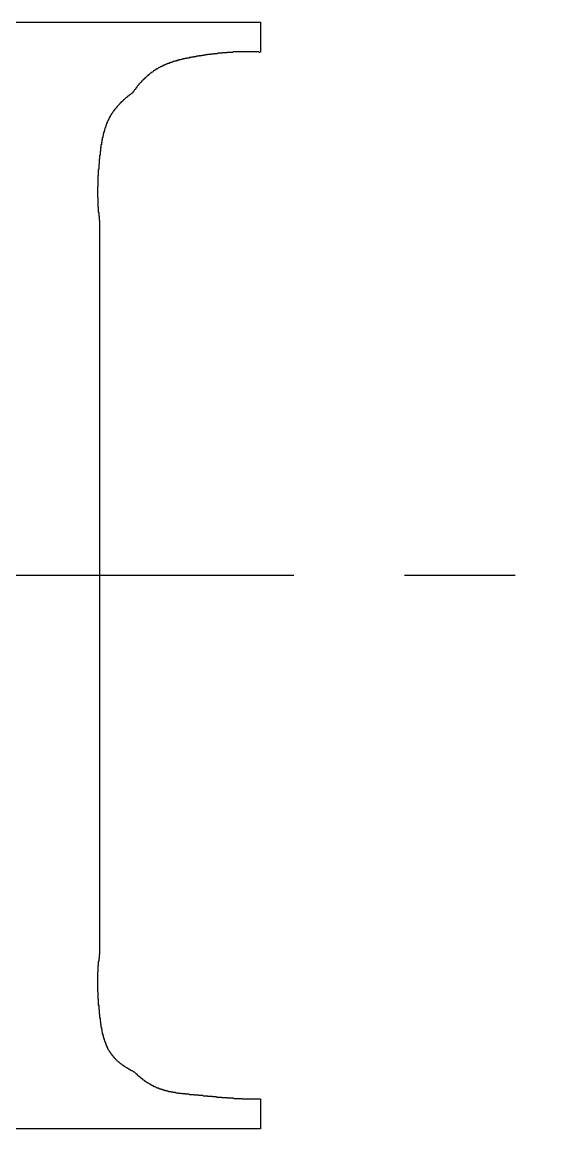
# Model space of a CAD drawing. Extents: x 83 to 239, y 31 to 153.
# Drawn here: x 153.341 to 154.528, y 142.013 to 144.513 of the extents above; entities that cross this region are included whole.
import ezdxf

# ---------------------------------------------------------------- set-up
doc = ezdxf.new("R2010")
doc.units = 0
doc.linetypes.add('CENTER', pattern=[2, 1.25, -0.25, 0.25, -0.25])
doc.layers.get('0').update_dxf_attribs({"linetype": 'CONTINUOUS'})
doc.layers.add('CENTER', color=1, linetype='CENTER')

msp = doc.modelspace()

# ---------------------------------------------------------------- linework, layer by layer
at = {"color": 7, "linetype": 'CONTINUOUS'}
for p, q in [((152.782, 144.5132), (153.8791, 144.5132)), ((153.8791, 144.5132), (153.8791, 144.4453)), ((153.5157, 144.0649), (153.5157, 142.4073)), ((153.8791, 142.0812), (153.8791, 142.0132)), ((153.8791, 142.0132), (152.9654, 142.0132))]:
    msp.add_line(p, q, dxfattribs=at)
at = {"color": 7}
for points in [[(153.879, 144.445, 0), (153.878, 144.445, 0), (153.878, 144.445, 0), (153.877, 144.445, 0), (153.876, 144.446, 0), (153.875, 144.446, 0), (153.875, 144.446, 0), (153.874, 144.446, 0), (153.873, 144.446, 0), (153.872, 144.446, 0), (153.872, 144.446, 0), (153.871, 144.446, 0), (153.87, 144.446, 0), (153.869, 144.446, 0), (153.868, 144.446, 0), (153.868, 144.446, 0), (153.867, 144.446, 0), (153.866, 144.446, 0), (153.865, 144.446, 0), (153.865, 144.446, 0), (153.864, 144.446, 0), (153.863, 144.446, 0), (153.862, 144.446, 0), (153.862, 144.446, 0), (153.861, 144.446, 0), (153.86, 144.446, 0), (153.859, 144.446, 0), (153.859, 144.446, 0), (153.858, 144.446, 0), (153.857, 144.446, 0), (153.856, 144.446, 0), (153.856, 144.446, 0), (153.855, 144.446, 0), (153.854, 144.446, 0), (153.853, 144.446, 0), (153.852, 144.446, 0), (153.852, 144.446, 0), (153.851, 144.446, 0), (153.85, 144.446, 0), (153.849, 144.446, 0), (153.849, 144.446, 0), (153.848, 144.446, 0), (153.847, 144.446, 0), (153.846, 144.446, 0), (153.846, 144.446, 0), (153.845, 144.446, 0), (153.844, 144.446, 0), (153.843, 144.446, 0), (153.843, 144.446, 0), (153.842, 144.446, 0), (153.841, 144.446, 0), (153.84, 144.446, 0), (153.839, 144.446, 0), (153.839, 144.446, 0), (153.838, 144.446, 0), (153.837, 144.446, 0), (153.836, 144.446, 0), (153.836, 144.446, 0), (153.835, 144.446, 0), (153.834, 144.446, 0), (153.833, 144.446, 0), (153.833, 144.446, 0), (153.832, 144.446, 0), (153.831, 144.446, 0), (153.83, 144.446, 0), (153.83, 144.446, 0), (153.829, 144.446, 0), (153.828, 144.446, 0), (153.827, 144.446, 0), (153.827, 144.446, 0), (153.826, 144.446, 0), (153.825, 144.446, 0), (153.824, 144.446, 0), (153.823, 144.446, 0), (153.823, 144.446, 0), (153.822, 144.446, 0), (153.821, 144.446, 0), (153.82, 144.446, 0), (153.82, 144.446, 0), (153.819, 144.446, 0), (153.818, 144.446, 0), (153.817, 144.445, 0), (153.817, 144.445, 0), (153.816, 144.445, 0), (153.815, 144.445, 0), (153.814, 144.445, 0), (153.814, 144.445, 0), (153.813, 144.445, 0), (153.812, 144.445, 0), (153.811, 144.445, 0), (153.811, 144.445, 0), (153.81, 144.445, 0), (153.809, 144.445, 0), (153.808, 144.445, 0), (153.807, 144.445, 0), (153.807, 144.445, 0), (153.806, 144.445, 0), (153.805, 144.445, 0), (153.804, 144.445, 0), (153.804, 144.445, 0), (153.803, 144.444, 0), (153.802, 144.444, 0), (153.801, 144.444, 0), (153.801, 144.444, 0), (153.8, 144.444, 0), (153.799, 144.444, 0), (153.798, 144.444, 0), (153.798, 144.444, 0), (153.797, 144.444, 0), (153.796, 144.444, 0), (153.795, 144.444, 0), (153.795, 144.444, 0), (153.794, 144.444, 0), (153.793, 144.444, 0), (153.792, 144.443, 0), (153.792, 144.443, 0), (153.791, 144.443, 0), (153.79, 144.443, 0), (153.789, 144.443, 0), (153.788, 144.443, 0), (153.788, 144.443, 0), (153.787, 144.443, 0), (153.786, 144.443, 0), (153.785, 144.443, 0), (153.785, 144.443, 0), (153.784, 144.443, 0), (153.783, 144.443, 0), (153.782, 144.442, 0), (153.782, 144.442, 0), (153.781, 144.442, 0), (153.78, 144.442, 0), (153.779, 144.442, 0), (153.779, 144.442, 0), (153.778, 144.442, 0), (153.777, 144.442, 0), (153.776, 144.442, 0), (153.776, 144.442, 0), (153.775, 144.442, 0), (153.774, 144.441, 0), (153.773, 144.441, 0), (153.773, 144.441, 0), (153.772, 144.441, 0), (153.771, 144.441, 0), (153.77, 144.441, 0), (153.77, 144.441, 0), (153.769, 144.441, 0), (153.768, 144.441, 0), (153.767, 144.441, 0), (153.767, 144.44, 0), (153.766, 144.44, 0), (153.765, 144.44, 0), (153.764, 144.44, 0), (153.763, 144.44, 0), (153.763, 144.44, 0), (153.762, 144.44, 0), (153.761, 144.44, 0), (153.76, 144.44, 0), (153.76, 144.439, 0), (153.759, 144.439, 0), (153.758, 144.439, 0), (153.757, 144.439, 0), (153.757, 144.439, 0), (153.756, 144.439, 0), (153.755, 144.439, 0), (153.754, 144.439, 0), (153.754, 144.439, 0), (153.753, 144.438, 0), (153.752, 144.438, 0), (153.751, 144.438, 0), (153.751, 144.438, 0), (153.75, 144.438, 0), (153.749, 144.438, 0), (153.748, 144.438, 0), (153.748, 144.438, 0), (153.747, 144.438, 0), (153.746, 144.437, 0), (153.745, 144.437, 0), (153.745, 144.437, 0), (153.744, 144.437, 0), (153.743, 144.437, 0), (153.742, 144.437, 0), (153.742, 144.437, 0), (153.741, 144.437, 0), (153.74, 144.436, 0), (153.739, 144.436, 0), (153.739, 144.436, 0), (153.738, 144.436, 0), (153.737, 144.436, 0), (153.736, 144.436, 0), (153.736, 144.436, 0), (153.735, 144.436, 0), (153.734, 144.435, 0), (153.733, 144.435, 0), (153.733, 144.435, 0), (153.732, 144.435, 0), (153.731, 144.435, 0), (153.73, 144.435, 0), (153.73, 144.435, 0), (153.729, 144.435, 0), (153.728, 144.434, 0), (153.727, 144.434, 0), (153.727, 144.434, 0), (153.726, 144.434, 0), (153.725, 144.434, 0), (153.724, 144.434, 0), (153.724, 144.434, 0), (153.723, 144.433, 0), (153.722, 144.433, 0), (153.721, 144.433, 0), (153.721, 144.433, 0), (153.72, 144.433, 0), (153.719, 144.433, 0), (153.718, 144.433, 0), (153.718, 144.432, 0), (153.717, 144.432, 0), (153.716, 144.432, 0), (153.715, 144.432, 0), (153.715, 144.432, 0), (153.714, 144.432, 0), (153.713, 144.432, 0), (153.712, 144.431, 0), (153.712, 144.431, 0), (153.711, 144.431, 0), (153.71, 144.431, 0), (153.709, 144.431, 0), (153.709, 144.431, 0), (153.708, 144.43, 0), (153.707, 144.43, 0), (153.706, 144.43, 0), (153.706, 144.43, 0), (153.705, 144.43, 0), (153.704, 144.43, 0), (153.703, 144.429, 0), (153.703, 144.429, 0), (153.702, 144.429, 0), (153.701, 144.429, 0), (153.7, 144.429, 0), (153.7, 144.429, 0), (153.699, 144.428, 0), (153.698, 144.428, 0), (153.697, 144.428, 0), (153.697, 144.428, 0), (153.696, 144.428, 0), (153.695, 144.427, 0), (153.694, 144.427, 0), (153.694, 144.427, 0), (153.693, 144.427, 0), (153.692, 144.427, 0), (153.692, 144.426, 0), (153.691, 144.426, 0), (153.69, 144.426, 0), (153.689, 144.426, 0), (153.689, 144.426, 0), (153.688, 144.425, 0), (153.687, 144.425, 0), (153.686, 144.425, 0), (153.686, 144.425, 0), (153.685, 144.425, 0), (153.684, 144.424, 0), (153.683, 144.424, 0), (153.683, 144.424, 0), (153.682, 144.424, 0), (153.681, 144.423, 0), (153.681, 144.423, 0), (153.68, 144.423, 0), (153.679, 144.423, 0), (153.678, 144.422, 0), (153.678, 144.422, 0), (153.677, 144.422, 0), (153.676, 144.422, 0), (153.676, 144.421, 0), (153.675, 144.421, 0), (153.674, 144.421, 0), (153.673, 144.421, 0), (153.673, 144.42, 0), (153.672, 144.42, 0), (153.671, 144.42, 0), (153.67, 144.42, 0), (153.67, 144.419, 0), (153.669, 144.419, 0), (153.668, 144.419, 0), (153.668, 144.418, 0), (153.667, 144.418, 0), (153.666, 144.418, 0), (153.666, 144.418, 0), (153.665, 144.417, 0), (153.664, 144.417, 0), (153.663, 144.417, 0), (153.663, 144.416, 0), (153.662, 144.416, 0), (153.661, 144.416, 0), (153.661, 144.415, 0), (153.66, 144.415, 0), (153.659, 144.415, 0), (153.659, 144.414, 0), (153.658, 144.414, 0), (153.657, 144.414, 0), (153.656, 144.413, 0), (153.656, 144.413, 0), (153.655, 144.413, 0), (153.654, 144.412, 0), (153.654, 144.412, 0), (153.653, 144.412, 0), (153.652, 144.411, 0), (153.652, 144.411, 0), (153.651, 144.411, 0), (153.65, 144.41, 0), (153.65, 144.41, 0), (153.649, 144.41, 0), (153.648, 144.409, 0), (153.648, 144.409, 0), (153.647, 144.408, 0), (153.646, 144.408, 0), (153.646, 144.408, 0), (153.645, 144.407, 0), (153.644, 144.407, 0), (153.644, 144.406, 0), (153.643, 144.406, 0), (153.642, 144.406, 0), (153.642, 144.405, 0), (153.641, 144.405, 0), (153.641, 144.404, 0), (153.64, 144.404, 0), (153.639, 144.404, 0), (153.639, 144.403, 0), (153.638, 144.403, 0), (153.637, 144.402, 0), (153.637, 144.402, 0), (153.636, 144.401, 0), (153.636, 144.401, 0), (153.635, 144.4, 0), (153.634, 144.4, 0), (153.634, 144.4, 0), (153.633, 144.399, 0), (153.632, 144.399, 0), (153.632, 144.398, 0), (153.631, 144.398, 0), (153.631, 144.397, 0), (153.63, 144.397, 0), (153.629, 144.396, 0), (153.629, 144.396, 0), (153.628, 144.395, 0), (153.628, 144.395, 0), (153.627, 144.394, 0), (153.626, 144.394, 0), (153.626, 144.393, 0), (153.625, 144.393, 0), (153.625, 144.392, 0), (153.624, 144.392, 0), (153.624, 144.391, 0), (153.623, 144.391, 0), (153.622, 144.39, 0), (153.622, 144.39, 0), (153.621, 144.389, 0), (153.621, 144.389, 0), (153.62, 144.388, 0), (153.62, 144.388, 0), (153.619, 144.387, 0), (153.618, 144.387, 0), (153.618, 144.386, 0), (153.617, 144.386, 0), (153.617, 144.385, 0), (153.616, 144.385, 0), (153.616, 144.384, 0), (153.615, 144.384, 0), (153.615, 144.383, 0), (153.614, 144.383, 0), (153.614, 144.382, 0), (153.613, 144.381, 0), (153.613, 144.381, 0), (153.612, 144.38, 0), (153.611, 144.38, 0), (153.611, 144.379, 0), (153.61, 144.379, 0), (153.61, 144.378, 0), (153.609, 144.378, 0), (153.609, 144.377, 0), (153.608, 144.376, 0), (153.608, 144.376, 0), (153.607, 144.375, 0), (153.607, 144.375, 0), (153.606, 144.374, 0), (153.606, 144.374, 0), (153.605, 144.373, 0), (153.605, 144.372, 0), (153.604, 144.372, 0), (153.604, 144.371, 0), (153.603, 144.371, 0), (153.603, 144.37, 0), (153.602, 144.369, 0), (153.602, 144.369, 0), (153.601, 144.368, 0), (153.601, 144.368, 0), (153.6, 144.367, 0), (153.6, 144.366, 0), (153.599, 144.366, 0), (153.599, 144.365, 0), (153.599, 144.365, 0), (153.598, 144.364, 0), (153.598, 144.363, 0), (153.597, 144.363, 0), (153.597, 144.362, 0), (153.596, 144.362, 0), (153.596, 144.361, 0), (153.595, 144.36, 0), (153.595, 144.36, 0), (153.594, 144.359, 0), (153.594, 144.359, 0), (153.593, 144.358, 0), (153.593, 144.357, 0), (153.593, 144.357, 0), (153.592, 144.356, 0), (153.592, 144.355, 0), (153.591, 144.355, 0), (153.591, 144.354, 0), (153.59, 144.354, 0)], [(153.59, 144.354, 0), (153.59, 144.353, 0), (153.589, 144.353, 0), (153.589, 144.352, 0), (153.588, 144.352, 0), (153.587, 144.351, 0), (153.587, 144.351, 0), (153.586, 144.35, 0), (153.586, 144.35, 0), (153.585, 144.35, 0), (153.584, 144.349, 0), (153.584, 144.349, 0), (153.583, 144.348, 0), (153.583, 144.348, 0), (153.582, 144.347, 0), (153.581, 144.347, 0), (153.581, 144.346, 0), (153.58, 144.346, 0), (153.58, 144.345, 0), (153.579, 144.345, 0), (153.578, 144.344, 0), (153.578, 144.344, 0), (153.577, 144.343, 0), (153.577, 144.343, 0), (153.576, 144.343, 0), (153.575, 144.342, 0), (153.575, 144.342, 0), (153.574, 144.341, 0), (153.574, 144.341, 0), (153.573, 144.34, 0), (153.573, 144.34, 0), (153.572, 144.339, 0), (153.572, 144.339, 0), (153.571, 144.338, 0), (153.57, 144.338, 0), (153.57, 144.337, 0), (153.569, 144.337, 0), (153.569, 144.336, 0), (153.568, 144.335, 0), (153.568, 144.335, 0), (153.567, 144.334, 0), (153.567, 144.334, 0), (153.566, 144.333, 0), (153.565, 144.333, 0), (153.565, 144.332, 0), (153.564, 144.332, 0), (153.564, 144.331, 0), (153.563, 144.331, 0), (153.563, 144.33, 0), (153.562, 144.33, 0), (153.562, 144.329, 0), (153.561, 144.329, 0), (153.561, 144.328, 0), (153.56, 144.327, 0), (153.56, 144.327, 0), (153.559, 144.326, 0), (153.559, 144.326, 0), (153.558, 144.325, 0), (153.558, 144.325, 0), (153.557, 144.324, 0), (153.557, 144.324, 0), (153.556, 144.323, 0), (153.556, 144.322, 0), (153.555, 144.322, 0), (153.555, 144.321, 0), (153.554, 144.321, 0), (153.554, 144.32, 0), (153.553, 144.319, 0), (153.553, 144.319, 0), (153.552, 144.318, 0), (153.552, 144.318, 0), (153.551, 144.317, 0), (153.551, 144.317, 0), (153.55, 144.316, 0), (153.55, 144.315, 0), (153.549, 144.315, 0), (153.549, 144.314, 0), (153.549, 144.314, 0), (153.548, 144.313, 0), (153.548, 144.312, 0), (153.547, 144.312, 0), (153.547, 144.311, 0), (153.546, 144.31, 0), (153.546, 144.31, 0), (153.545, 144.309, 0), (153.545, 144.309, 0), (153.545, 144.308, 0), (153.544, 144.307, 0), (153.544, 144.307, 0), (153.543, 144.306, 0), (153.543, 144.305, 0), (153.543, 144.305, 0), (153.542, 144.304, 0), (153.542, 144.303, 0), (153.541, 144.303, 0), (153.541, 144.302, 0), (153.541, 144.302, 0), (153.54, 144.301, 0), (153.54, 144.3, 0), (153.54, 144.3, 0), (153.539, 144.299, 0), (153.539, 144.298, 0), (153.538, 144.298, 0), (153.538, 144.297, 0), (153.538, 144.296, 0), (153.537, 144.296, 0), (153.537, 144.295, 0), (153.537, 144.294, 0), (153.536, 144.294, 0), (153.536, 144.293, 0), (153.536, 144.292, 0), (153.535, 144.291, 0), (153.535, 144.291, 0), (153.535, 144.29, 0), (153.534, 144.289, 0), (153.534, 144.289, 0), (153.534, 144.288, 0), (153.533, 144.287, 0), (153.533, 144.287, 0), (153.533, 144.286, 0), (153.533, 144.285, 0), (153.532, 144.285, 0), (153.532, 144.284, 0), (153.532, 144.283, 0), (153.531, 144.282, 0), (153.531, 144.282, 0), (153.531, 144.281, 0), (153.531, 144.28, 0), (153.53, 144.28, 0), (153.53, 144.279, 0), (153.53, 144.278, 0), (153.53, 144.278, 0), (153.529, 144.277, 0), (153.529, 144.276, 0), (153.529, 144.275, 0), (153.529, 144.275, 0), (153.528, 144.274, 0), (153.528, 144.273, 0), (153.528, 144.272, 0), (153.528, 144.272, 0), (153.527, 144.271, 0), (153.527, 144.27, 0), (153.527, 144.27, 0), (153.527, 144.269, 0), (153.527, 144.268, 0), (153.526, 144.267, 0), (153.526, 144.267, 0), (153.526, 144.266, 0), (153.526, 144.265, 0), (153.525, 144.265, 0), (153.525, 144.264, 0), (153.525, 144.263, 0), (153.525, 144.262, 0), (153.525, 144.262, 0), (153.525, 144.261, 0), (153.524, 144.26, 0), (153.524, 144.259, 0), (153.524, 144.259, 0), (153.524, 144.258, 0), (153.524, 144.257, 0), (153.523, 144.256, 0), (153.523, 144.256, 0), (153.523, 144.255, 0), (153.523, 144.254, 0), (153.523, 144.254, 0), (153.523, 144.253, 0), (153.522, 144.252, 0), (153.522, 144.251, 0), (153.522, 144.251, 0), (153.522, 144.25, 0), (153.522, 144.249, 0), (153.522, 144.248, 0), (153.522, 144.248, 0), (153.521, 144.247, 0), (153.521, 144.246, 0), (153.521, 144.245, 0), (153.521, 144.245, 0), (153.521, 144.244, 0), (153.521, 144.243, 0), (153.521, 144.242, 0), (153.52, 144.242, 0), (153.52, 144.241, 0), (153.52, 144.24, 0), (153.52, 144.239, 0), (153.52, 144.239, 0), (153.52, 144.238, 0), (153.52, 144.237, 0), (153.52, 144.236, 0), (153.519, 144.236, 0), (153.519, 144.235, 0), (153.519, 144.234, 0), (153.519, 144.233, 0), (153.519, 144.233, 0), (153.519, 144.232, 0), (153.519, 144.231, 0), (153.519, 144.23, 0), (153.519, 144.23, 0), (153.518, 144.229, 0), (153.518, 144.228, 0), (153.518, 144.227, 0), (153.518, 144.227, 0), (153.518, 144.226, 0), (153.518, 144.225, 0), (153.518, 144.224, 0), (153.518, 144.224, 0), (153.518, 144.223, 0), (153.518, 144.222, 0), (153.517, 144.221, 0), (153.517, 144.221, 0), (153.517, 144.22, 0), (153.517, 144.219, 0), (153.517, 144.218, 0), (153.517, 144.218, 0), (153.517, 144.217, 0), (153.517, 144.216, 0), (153.517, 144.215, 0), (153.517, 144.215, 0), (153.517, 144.214, 0), (153.517, 144.213, 0), (153.516, 144.212, 0), (153.516, 144.212, 0), (153.516, 144.211, 0), (153.516, 144.21, 0), (153.516, 144.209, 0), (153.516, 144.209, 0), (153.516, 144.208, 0), (153.516, 144.207, 0), (153.516, 144.206, 0), (153.516, 144.206, 0), (153.516, 144.205, 0), (153.516, 144.204, 0), (153.515, 144.203, 0), (153.515, 144.203, 0), (153.515, 144.202, 0), (153.515, 144.201, 0), (153.515, 144.2, 0), (153.515, 144.2, 0), (153.515, 144.199, 0), (153.515, 144.198, 0), (153.515, 144.197, 0), (153.515, 144.197, 0), (153.515, 144.196, 0), (153.515, 144.195, 0), (153.515, 144.194, 0), (153.515, 144.194, 0), (153.515, 144.193, 0), (153.514, 144.192, 0), (153.514, 144.191, 0), (153.514, 144.191, 0), (153.514, 144.19, 0), (153.514, 144.189, 0), (153.514, 144.188, 0), (153.514, 144.188, 0), (153.514, 144.187, 0), (153.514, 144.186, 0), (153.514, 144.185, 0), (153.514, 144.185, 0), (153.514, 144.184, 0), (153.514, 144.183, 0), (153.514, 144.182, 0), (153.514, 144.182, 0), (153.514, 144.181, 0), (153.513, 144.18, 0), (153.513, 144.179, 0), (153.513, 144.179, 0), (153.513, 144.178, 0), (153.513, 144.177, 0), (153.513, 144.176, 0), (153.513, 144.176, 0), (153.513, 144.175, 0), (153.513, 144.174, 0), (153.513, 144.173, 0), (153.513, 144.173, 0), (153.513, 144.172, 0), (153.513, 144.171, 0), (153.513, 144.17, 0), (153.513, 144.17, 0), (153.513, 144.169, 0), (153.513, 144.168, 0), (153.513, 144.167, 0), (153.513, 144.167, 0), (153.512, 144.166, 0), (153.512, 144.165, 0), (153.512, 144.164, 0), (153.512, 144.164, 0), (153.512, 144.163, 0), (153.512, 144.162, 0), (153.512, 144.161, 0), (153.512, 144.161, 0), (153.512, 144.16, 0), (153.512, 144.159, 0), (153.512, 144.158, 0), (153.512, 144.158, 0), (153.512, 144.157, 0), (153.512, 144.156, 0), (153.512, 144.155, 0), (153.512, 144.155, 0), (153.512, 144.154, 0), (153.512, 144.153, 0), (153.512, 144.152, 0), (153.512, 144.152, 0), (153.512, 144.151, 0), (153.512, 144.15, 0), (153.512, 144.149, 0), (153.512, 144.148, 0), (153.512, 144.148, 0), (153.512, 144.147, 0), (153.512, 144.146, 0), (153.512, 144.145, 0), (153.512, 144.145, 0), (153.512, 144.144, 0), (153.512, 144.143, 0), (153.512, 144.142, 0), (153.511, 144.142, 0), (153.511, 144.141, 0), (153.511, 144.14, 0), (153.511, 144.139, 0), (153.511, 144.139, 0), (153.511, 144.138, 0), (153.511, 144.137, 0), (153.511, 144.136, 0), (153.511, 144.136, 0), (153.511, 144.135, 0), (153.511, 144.134, 0), (153.511, 144.133, 0), (153.511, 144.133, 0), (153.511, 144.132, 0), (153.511, 144.131, 0), (153.511, 144.13, 0), (153.511, 144.13, 0), (153.511, 144.129, 0), (153.511, 144.128, 0), (153.511, 144.127, 0), (153.511, 144.127, 0), (153.511, 144.126, 0), (153.511, 144.125, 0), (153.511, 144.124, 0), (153.511, 144.124, 0), (153.511, 144.123, 0), (153.511, 144.122, 0), (153.511, 144.121, 0), (153.511, 144.121, 0), (153.511, 144.12, 0), (153.511, 144.119, 0), (153.511, 144.118, 0), (153.511, 144.118, 0), (153.512, 144.117, 0), (153.512, 144.116, 0), (153.512, 144.115, 0), (153.512, 144.115, 0), (153.512, 144.114, 0), (153.512, 144.113, 0), (153.512, 144.112, 0), (153.512, 144.111, 0), (153.512, 144.111, 0), (153.512, 144.11, 0), (153.512, 144.109, 0), (153.512, 144.108, 0), (153.512, 144.108, 0), (153.512, 144.107, 0), (153.512, 144.106, 0), (153.512, 144.105, 0), (153.512, 144.105, 0), (153.512, 144.104, 0), (153.512, 144.103, 0), (153.512, 144.102, 0), (153.512, 144.102, 0), (153.512, 144.101, 0), (153.512, 144.1, 0), (153.512, 144.099, 0), (153.512, 144.099, 0), (153.512, 144.098, 0), (153.512, 144.097, 0), (153.512, 144.096, 0), (153.512, 144.096, 0), (153.513, 144.095, 0), (153.513, 144.094, 0), (153.513, 144.093, 0), (153.513, 144.093, 0), (153.513, 144.092, 0), (153.513, 144.091, 0), (153.513, 144.09, 0), (153.513, 144.09, 0), (153.513, 144.089, 0), (153.513, 144.088, 0), (153.513, 144.087, 0), (153.513, 144.087, 0), (153.513, 144.086, 0), (153.513, 144.085, 0), (153.513, 144.084, 0), (153.513, 144.084, 0), (153.514, 144.083, 0), (153.514, 144.082, 0), (153.514, 144.081, 0), (153.514, 144.081, 0), (153.514, 144.08, 0), (153.514, 144.079, 0), (153.514, 144.078, 0), (153.514, 144.078, 0), (153.514, 144.077, 0), (153.514, 144.076, 0), (153.514, 144.075, 0), (153.514, 144.075, 0), (153.515, 144.074, 0), (153.515, 144.073, 0), (153.515, 144.072, 0), (153.515, 144.072, 0), (153.515, 144.071, 0), (153.515, 144.07, 0), (153.515, 144.069, 0), (153.515, 144.069, 0), (153.515, 144.068, 0), (153.515, 144.067, 0), (153.515, 144.066, 0), (153.516, 144.066, 0), (153.516, 144.065, 0)], [(153.516, 142.407, 0), (153.516, 142.407, 0), (153.515, 142.406, 0), (153.515, 142.405, 0), (153.515, 142.404, 0), (153.515, 142.404, 0), (153.515, 142.403, 0), (153.515, 142.402, 0), (153.515, 142.402, 0), (153.515, 142.401, 0), (153.515, 142.4, 0), (153.515, 142.399, 0), (153.514, 142.399, 0), (153.514, 142.398, 0), (153.514, 142.397, 0), (153.514, 142.397, 0), (153.514, 142.396, 0), (153.514, 142.395, 0), (153.514, 142.395, 0), (153.514, 142.394, 0), (153.514, 142.393, 0), (153.514, 142.392, 0), (153.514, 142.392, 0), (153.513, 142.391, 0), (153.513, 142.39, 0), (153.513, 142.39, 0), (153.513, 142.389, 0), (153.513, 142.388, 0), (153.513, 142.387, 0), (153.513, 142.387, 0), (153.513, 142.386, 0), (153.513, 142.385, 0), (153.513, 142.385, 0), (153.513, 142.384, 0), (153.513, 142.383, 0), (153.513, 142.382, 0), (153.512, 142.382, 0), (153.512, 142.381, 0), (153.512, 142.38, 0), (153.512, 142.38, 0), (153.512, 142.379, 0), (153.512, 142.378, 0), (153.512, 142.378, 0), (153.512, 142.377, 0), (153.512, 142.376, 0), (153.512, 142.375, 0), (153.512, 142.375, 0), (153.512, 142.374, 0), (153.512, 142.373, 0), (153.512, 142.373, 0), (153.512, 142.372, 0), (153.512, 142.371, 0), (153.512, 142.37, 0), (153.512, 142.37, 0), (153.512, 142.369, 0), (153.512, 142.368, 0), (153.512, 142.368, 0), (153.511, 142.367, 0), (153.511, 142.366, 0), (153.511, 142.365, 0), (153.511, 142.365, 0), (153.511, 142.364, 0), (153.511, 142.363, 0), (153.511, 142.363, 0), (153.511, 142.362, 0), (153.511, 142.361, 0), (153.511, 142.36, 0), (153.511, 142.36, 0), (153.511, 142.359, 0), (153.511, 142.358, 0), (153.511, 142.358, 0), (153.511, 142.357, 0), (153.511, 142.356, 0), (153.511, 142.355, 0), (153.511, 142.355, 0), (153.511, 142.354, 0), (153.511, 142.353, 0), (153.511, 142.353, 0), (153.511, 142.352, 0), (153.511, 142.351, 0), (153.511, 142.35, 0), (153.511, 142.35, 0), (153.511, 142.349, 0), (153.511, 142.348, 0), (153.511, 142.348, 0), (153.511, 142.347, 0), (153.511, 142.346, 0), (153.511, 142.345, 0), (153.511, 142.345, 0), (153.511, 142.344, 0), (153.511, 142.343, 0), (153.511, 142.343, 0), (153.511, 142.342, 0), (153.511, 142.341, 0), (153.511, 142.34, 0), (153.511, 142.34, 0), (153.511, 142.339, 0), (153.511, 142.338, 0), (153.511, 142.338, 0), (153.511, 142.337, 0), (153.511, 142.336, 0), (153.511, 142.335, 0), (153.511, 142.335, 0), (153.511, 142.334, 0), (153.511, 142.333, 0), (153.511, 142.333, 0), (153.511, 142.332, 0), (153.511, 142.331, 0), (153.511, 142.33, 0), (153.511, 142.33, 0), (153.511, 142.329, 0), (153.511, 142.328, 0), (153.511, 142.328, 0), (153.511, 142.327, 0), (153.511, 142.326, 0), (153.511, 142.325, 0), (153.511, 142.325, 0), (153.511, 142.324, 0), (153.511, 142.323, 0), (153.512, 142.323, 0), (153.512, 142.322, 0), (153.512, 142.321, 0), (153.512, 142.32, 0), (153.512, 142.32, 0), (153.512, 142.319, 0), (153.512, 142.318, 0), (153.512, 142.318, 0), (153.512, 142.317, 0), (153.512, 142.316, 0), (153.512, 142.316, 0), (153.512, 142.315, 0), (153.512, 142.314, 0), (153.512, 142.313, 0), (153.512, 142.313, 0), (153.512, 142.312, 0), (153.512, 142.311, 0), (153.512, 142.311, 0), (153.512, 142.31, 0), (153.512, 142.309, 0), (153.512, 142.308, 0), (153.512, 142.308, 0), (153.512, 142.307, 0), (153.512, 142.306, 0), (153.513, 142.306, 0), (153.513, 142.305, 0), (153.513, 142.304, 0), (153.513, 142.303, 0), (153.513, 142.303, 0), (153.513, 142.302, 0), (153.513, 142.301, 0), (153.513, 142.301, 0), (153.513, 142.3, 0), (153.513, 142.299, 0), (153.513, 142.298, 0), (153.513, 142.298, 0), (153.513, 142.297, 0), (153.513, 142.296, 0), (153.513, 142.296, 0), (153.513, 142.295, 0), (153.513, 142.294, 0), (153.513, 142.293, 0), (153.514, 142.293, 0), (153.514, 142.292, 0), (153.514, 142.291, 0), (153.514, 142.291, 0), (153.514, 142.29, 0), (153.514, 142.289, 0), (153.514, 142.288, 0), (153.514, 142.288, 0), (153.514, 142.287, 0), (153.514, 142.286, 0), (153.514, 142.286, 0), (153.514, 142.285, 0), (153.514, 142.284, 0), (153.514, 142.284, 0), (153.514, 142.283, 0), (153.515, 142.282, 0), (153.515, 142.281, 0), (153.515, 142.281, 0), (153.515, 142.28, 0), (153.515, 142.279, 0), (153.515, 142.279, 0), (153.515, 142.278, 0), (153.515, 142.277, 0), (153.515, 142.276, 0), (153.515, 142.276, 0), (153.515, 142.275, 0), (153.515, 142.274, 0), (153.515, 142.274, 0), (153.516, 142.273, 0), (153.516, 142.272, 0), (153.516, 142.271, 0), (153.516, 142.271, 0), (153.516, 142.27, 0), (153.516, 142.269, 0), (153.516, 142.269, 0), (153.516, 142.268, 0), (153.516, 142.267, 0), (153.516, 142.266, 0), (153.516, 142.266, 0), (153.516, 142.265, 0), (153.516, 142.264, 0), (153.517, 142.264, 0), (153.517, 142.263, 0), (153.517, 142.262, 0), (153.517, 142.262, 0), (153.517, 142.261, 0), (153.517, 142.26, 0), (153.517, 142.259, 0), (153.517, 142.259, 0), (153.517, 142.258, 0), (153.517, 142.257, 0), (153.517, 142.257, 0), (153.518, 142.256, 0), (153.518, 142.255, 0), (153.518, 142.254, 0), (153.518, 142.254, 0), (153.518, 142.253, 0), (153.518, 142.252, 0), (153.518, 142.252, 0), (153.518, 142.251, 0), (153.518, 142.25, 0), (153.518, 142.25, 0), (153.519, 142.249, 0), (153.519, 142.248, 0), (153.519, 142.247, 0), (153.519, 142.247, 0), (153.519, 142.246, 0), (153.519, 142.245, 0), (153.519, 142.245, 0), (153.519, 142.244, 0), (153.519, 142.243, 0), (153.52, 142.242, 0), (153.52, 142.242, 0), (153.52, 142.241, 0), (153.52, 142.24, 0), (153.52, 142.24, 0), (153.52, 142.239, 0), (153.52, 142.238, 0), (153.521, 142.238, 0), (153.521, 142.237, 0), (153.521, 142.236, 0), (153.521, 142.235, 0), (153.521, 142.235, 0), (153.521, 142.234, 0), (153.521, 142.233, 0), (153.521, 142.233, 0), (153.522, 142.232, 0), (153.522, 142.231, 0), (153.522, 142.231, 0), (153.522, 142.23, 0), (153.522, 142.229, 0), (153.522, 142.228, 0), (153.523, 142.228, 0), (153.523, 142.227, 0), (153.523, 142.226, 0), (153.523, 142.226, 0), (153.523, 142.225, 0), (153.523, 142.224, 0), (153.524, 142.224, 0), (153.524, 142.223, 0), (153.524, 142.222, 0), (153.524, 142.222, 0), (153.524, 142.221, 0), (153.525, 142.22, 0), (153.525, 142.22, 0), (153.525, 142.219, 0), (153.525, 142.218, 0), (153.525, 142.217, 0), (153.526, 142.217, 0), (153.526, 142.216, 0), (153.526, 142.215, 0), (153.526, 142.215, 0), (153.526, 142.214, 0), (153.527, 142.213, 0), (153.527, 142.213, 0), (153.527, 142.212, 0), (153.527, 142.211, 0), (153.528, 142.211, 0), (153.528, 142.21, 0), (153.528, 142.209, 0), (153.528, 142.209, 0), (153.529, 142.208, 0), (153.529, 142.207, 0), (153.529, 142.207, 0), (153.529, 142.206, 0), (153.53, 142.205, 0), (153.53, 142.205, 0), (153.53, 142.204, 0), (153.53, 142.203, 0), (153.531, 142.203, 0), (153.531, 142.202, 0), (153.531, 142.201, 0), (153.532, 142.201, 0), (153.532, 142.2, 0), (153.532, 142.199, 0), (153.533, 142.199, 0), (153.533, 142.198, 0), (153.533, 142.198, 0), (153.533, 142.197, 0), (153.534, 142.196, 0), (153.534, 142.196, 0), (153.534, 142.195, 0), (153.535, 142.194, 0), (153.535, 142.194, 0), (153.535, 142.193, 0), (153.536, 142.192, 0), (153.536, 142.192, 0), (153.537, 142.191, 0), (153.537, 142.191, 0), (153.537, 142.19, 0), (153.538, 142.189, 0), (153.538, 142.189, 0), (153.538, 142.188, 0), (153.539, 142.188, 0), (153.539, 142.187, 0), (153.54, 142.186, 0), (153.54, 142.186, 0), (153.54, 142.185, 0), (153.541, 142.185, 0), (153.541, 142.184, 0), (153.542, 142.183, 0), (153.542, 142.183, 0), (153.542, 142.182, 0), (153.543, 142.182, 0), (153.543, 142.181, 0), (153.544, 142.181, 0), (153.544, 142.18, 0), (153.545, 142.179, 0), (153.545, 142.179, 0), (153.545, 142.178, 0), (153.546, 142.178, 0), (153.546, 142.177, 0), (153.547, 142.177, 0), (153.547, 142.176, 0), (153.548, 142.176, 0), (153.548, 142.175, 0), (153.549, 142.174, 0), (153.549, 142.174, 0), (153.55, 142.173, 0), (153.55, 142.173, 0), (153.551, 142.172, 0), (153.551, 142.172, 0), (153.552, 142.171, 0), (153.552, 142.171, 0), (153.553, 142.17, 0), (153.553, 142.17, 0), (153.554, 142.169, 0), (153.554, 142.169, 0), (153.555, 142.168, 0), (153.555, 142.168, 0), (153.556, 142.167, 0), (153.556, 142.167, 0), (153.557, 142.166, 0), (153.557, 142.166, 0), (153.558, 142.165, 0), (153.558, 142.165, 0), (153.559, 142.165, 0), (153.56, 142.164, 0), (153.56, 142.164, 0), (153.561, 142.163, 0), (153.561, 142.163, 0), (153.562, 142.162, 0), (153.562, 142.162, 0), (153.563, 142.161, 0), (153.563, 142.161, 0), (153.564, 142.16, 0), (153.565, 142.16, 0), (153.565, 142.16, 0), (153.566, 142.159, 0), (153.566, 142.159, 0), (153.567, 142.158, 0), (153.567, 142.158, 0), (153.568, 142.157, 0), (153.569, 142.157, 0), (153.569, 142.157, 0), (153.57, 142.156, 0), (153.57, 142.156, 0), (153.571, 142.155, 0), (153.572, 142.155, 0), (153.572, 142.155, 0), (153.573, 142.154, 0), (153.573, 142.154, 0), (153.574, 142.153, 0), (153.574, 142.153, 0), (153.575, 142.153, 0), (153.576, 142.152, 0), (153.576, 142.152, 0), (153.577, 142.152, 0), (153.578, 142.151, 0), (153.578, 142.151, 0), (153.579, 142.15, 0), (153.579, 142.15, 0), (153.58, 142.15, 0), (153.581, 142.149, 0), (153.581, 142.149, 0), (153.582, 142.149, 0), (153.582, 142.148, 0), (153.583, 142.148, 0), (153.584, 142.148, 0), (153.584, 142.147, 0), (153.585, 142.147, 0), (153.586, 142.146, 0), (153.586, 142.146, 0), (153.587, 142.146, 0), (153.587, 142.145, 0), (153.588, 142.145, 0), (153.589, 142.145, 0), (153.589, 142.145, 0), (153.59, 142.144, 0), (153.591, 142.144, 0), (153.591, 142.144, 0), (153.592, 142.143, 0), (153.593, 142.143, 0), (153.593, 142.143, 0), (153.594, 142.142, 0)], [(153.594, 142.142, 0), (153.594, 142.142, 0), (153.595, 142.141, 0), (153.595, 142.141, 0), (153.596, 142.14, 0), (153.596, 142.14, 0), (153.597, 142.139, 0), (153.597, 142.139, 0), (153.598, 142.138, 0), (153.599, 142.138, 0), (153.599, 142.137, 0), (153.6, 142.137, 0), (153.6, 142.136, 0), (153.601, 142.136, 0), (153.601, 142.135, 0), (153.602, 142.135, 0), (153.602, 142.134, 0), (153.603, 142.134, 0), (153.603, 142.133, 0), (153.604, 142.133, 0), (153.604, 142.133, 0), (153.605, 142.132, 0), (153.606, 142.132, 0), (153.606, 142.131, 0), (153.607, 142.131, 0), (153.607, 142.13, 0), (153.608, 142.13, 0), (153.608, 142.129, 0), (153.609, 142.129, 0), (153.609, 142.128, 0), (153.61, 142.128, 0), (153.611, 142.128, 0), (153.611, 142.127, 0), (153.612, 142.127, 0), (153.612, 142.126, 0), (153.613, 142.126, 0), (153.613, 142.125, 0), (153.614, 142.125, 0), (153.615, 142.124, 0), (153.615, 142.124, 0), (153.616, 142.124, 0), (153.616, 142.123, 0), (153.617, 142.123, 0), (153.617, 142.122, 0), (153.618, 142.122, 0), (153.619, 142.121, 0), (153.619, 142.121, 0), (153.62, 142.121, 0), (153.62, 142.12, 0), (153.621, 142.12, 0), (153.622, 142.119, 0), (153.622, 142.119, 0), (153.623, 142.119, 0), (153.623, 142.118, 0), (153.624, 142.118, 0), (153.625, 142.117, 0), (153.625, 142.117, 0), (153.626, 142.117, 0), (153.627, 142.116, 0), (153.627, 142.116, 0), (153.628, 142.116, 0), (153.628, 142.115, 0), (153.629, 142.115, 0), (153.63, 142.115, 0), (153.63, 142.114, 0), (153.631, 142.114, 0), (153.632, 142.113, 0), (153.632, 142.113, 0), (153.633, 142.113, 0), (153.633, 142.112, 0), (153.634, 142.112, 0), (153.635, 142.112, 0), (153.635, 142.111, 0), (153.636, 142.111, 0), (153.637, 142.111, 0), (153.637, 142.11, 0), (153.638, 142.11, 0), (153.639, 142.11, 0), (153.639, 142.109, 0), (153.64, 142.109, 0), (153.64, 142.109, 0), (153.641, 142.109, 0), (153.642, 142.108, 0), (153.642, 142.108, 0), (153.643, 142.108, 0), (153.644, 142.107, 0), (153.644, 142.107, 0), (153.645, 142.107, 0), (153.646, 142.107, 0), (153.646, 142.106, 0), (153.647, 142.106, 0), (153.648, 142.106, 0), (153.648, 142.106, 0), (153.649, 142.105, 0), (153.65, 142.105, 0), (153.65, 142.105, 0), (153.651, 142.104, 0), (153.652, 142.104, 0), (153.653, 142.104, 0), (153.653, 142.104, 0), (153.654, 142.104, 0), (153.655, 142.103, 0), (153.655, 142.103, 0), (153.656, 142.103, 0), (153.657, 142.103, 0), (153.657, 142.102, 0), (153.658, 142.102, 0), (153.659, 142.102, 0), (153.659, 142.102, 0), (153.66, 142.102, 0), (153.661, 142.101, 0), (153.661, 142.101, 0), (153.662, 142.101, 0), (153.663, 142.101, 0), (153.664, 142.101, 0), (153.664, 142.1, 0), (153.665, 142.1, 0), (153.666, 142.1, 0), (153.666, 142.1, 0), (153.667, 142.1, 0), (153.668, 142.099, 0), (153.668, 142.099, 0), (153.669, 142.099, 0), (153.67, 142.099, 0), (153.671, 142.099, 0), (153.671, 142.099, 0), (153.672, 142.098, 0), (153.673, 142.098, 0), (153.673, 142.098, 0), (153.674, 142.098, 0), (153.675, 142.098, 0), (153.675, 142.098, 0), (153.676, 142.098, 0), (153.677, 142.097, 0), (153.678, 142.097, 0), (153.678, 142.097, 0), (153.679, 142.097, 0), (153.68, 142.097, 0), (153.68, 142.097, 0), (153.681, 142.097, 0), (153.682, 142.096, 0), (153.683, 142.096, 0), (153.683, 142.096, 0), (153.684, 142.096, 0), (153.685, 142.096, 0), (153.685, 142.096, 0), (153.686, 142.096, 0), (153.687, 142.096, 0), (153.688, 142.095, 0), (153.688, 142.095, 0), (153.689, 142.095, 0), (153.69, 142.095, 0), (153.69, 142.095, 0), (153.691, 142.095, 0), (153.692, 142.095, 0), (153.692, 142.095, 0), (153.693, 142.095, 0), (153.694, 142.094, 0), (153.695, 142.094, 0), (153.695, 142.094, 0), (153.696, 142.094, 0), (153.697, 142.094, 0), (153.697, 142.094, 0), (153.698, 142.094, 0), (153.699, 142.094, 0), (153.7, 142.094, 0), (153.7, 142.094, 0), (153.701, 142.093, 0), (153.702, 142.093, 0), (153.702, 142.093, 0), (153.703, 142.093, 0), (153.704, 142.093, 0), (153.705, 142.093, 0), (153.705, 142.093, 0), (153.706, 142.093, 0), (153.707, 142.093, 0), (153.707, 142.093, 0), (153.708, 142.093, 0), (153.709, 142.093, 0), (153.71, 142.092, 0), (153.71, 142.092, 0), (153.711, 142.092, 0), (153.712, 142.092, 0), (153.713, 142.092, 0), (153.713, 142.092, 0), (153.714, 142.092, 0), (153.715, 142.092, 0), (153.715, 142.092, 0), (153.716, 142.092, 0), (153.717, 142.092, 0), (153.718, 142.092, 0), (153.718, 142.092, 0), (153.719, 142.091, 0), (153.72, 142.091, 0), (153.72, 142.091, 0), (153.721, 142.091, 0), (153.722, 142.091, 0), (153.723, 142.091, 0), (153.723, 142.091, 0), (153.724, 142.091, 0), (153.725, 142.091, 0), (153.725, 142.091, 0), (153.726, 142.091, 0), (153.727, 142.091, 0), (153.728, 142.091, 0), (153.728, 142.091, 0), (153.729, 142.091, 0), (153.73, 142.09, 0), (153.73, 142.09, 0), (153.731, 142.09, 0), (153.732, 142.09, 0), (153.733, 142.09, 0), (153.733, 142.09, 0), (153.734, 142.09, 0), (153.735, 142.09, 0), (153.735, 142.09, 0), (153.736, 142.09, 0), (153.737, 142.09, 0), (153.738, 142.09, 0), (153.738, 142.09, 0), (153.739, 142.09, 0), (153.74, 142.089, 0), (153.74, 142.089, 0), (153.741, 142.089, 0), (153.742, 142.089, 0), (153.743, 142.089, 0), (153.743, 142.089, 0), (153.744, 142.089, 0), (153.745, 142.089, 0), (153.745, 142.089, 0), (153.746, 142.089, 0), (153.747, 142.089, 0), (153.748, 142.089, 0), (153.748, 142.089, 0), (153.749, 142.089, 0), (153.75, 142.088, 0), (153.75, 142.088, 0), (153.751, 142.088, 0), (153.752, 142.088, 0), (153.753, 142.088, 0), (153.753, 142.088, 0), (153.754, 142.088, 0), (153.755, 142.088, 0), (153.756, 142.088, 0), (153.756, 142.088, 0), (153.757, 142.088, 0), (153.758, 142.088, 0), (153.758, 142.088, 0), (153.759, 142.088, 0), (153.76, 142.087, 0), (153.761, 142.087, 0), (153.761, 142.087, 0), (153.762, 142.087, 0), (153.763, 142.087, 0), (153.763, 142.087, 0), (153.764, 142.087, 0), (153.765, 142.087, 0), (153.766, 142.087, 0), (153.766, 142.087, 0), (153.767, 142.087, 0), (153.768, 142.087, 0), (153.768, 142.087, 0), (153.769, 142.087, 0), (153.77, 142.087, 0), (153.771, 142.086, 0), (153.771, 142.086, 0), (153.772, 142.086, 0), (153.773, 142.086, 0), (153.773, 142.086, 0), (153.774, 142.086, 0), (153.775, 142.086, 0), (153.776, 142.086, 0), (153.776, 142.086, 0), (153.777, 142.086, 0), (153.778, 142.086, 0), (153.778, 142.086, 0), (153.779, 142.086, 0), (153.78, 142.086, 0), (153.781, 142.085, 0), (153.781, 142.085, 0), (153.782, 142.085, 0), (153.783, 142.085, 0), (153.783, 142.085, 0), (153.784, 142.085, 0), (153.785, 142.085, 0), (153.786, 142.085, 0), (153.786, 142.085, 0), (153.787, 142.085, 0), (153.788, 142.085, 0), (153.789, 142.085, 0), (153.789, 142.085, 0), (153.79, 142.085, 0), (153.791, 142.085, 0), (153.791, 142.085, 0), (153.792, 142.084, 0), (153.793, 142.084, 0), (153.794, 142.084, 0), (153.794, 142.084, 0), (153.795, 142.084, 0), (153.796, 142.084, 0), (153.796, 142.084, 0), (153.797, 142.084, 0), (153.798, 142.084, 0), (153.799, 142.084, 0), (153.799, 142.084, 0), (153.8, 142.084, 0), (153.801, 142.084, 0), (153.801, 142.084, 0), (153.802, 142.084, 0), (153.803, 142.084, 0), (153.804, 142.084, 0), (153.804, 142.083, 0), (153.805, 142.083, 0), (153.806, 142.083, 0), (153.806, 142.083, 0), (153.807, 142.083, 0), (153.808, 142.083, 0), (153.809, 142.083, 0), (153.809, 142.083, 0), (153.81, 142.083, 0), (153.811, 142.083, 0), (153.811, 142.083, 0), (153.812, 142.083, 0), (153.813, 142.083, 0), (153.814, 142.083, 0), (153.814, 142.083, 0), (153.815, 142.083, 0), (153.816, 142.083, 0), (153.817, 142.083, 0), (153.817, 142.083, 0), (153.818, 142.083, 0), (153.819, 142.082, 0), (153.819, 142.082, 0), (153.82, 142.082, 0), (153.821, 142.082, 0), (153.822, 142.082, 0), (153.822, 142.082, 0), (153.823, 142.082, 0), (153.824, 142.082, 0), (153.824, 142.082, 0), (153.825, 142.082, 0), (153.826, 142.082, 0), (153.827, 142.082, 0), (153.827, 142.082, 0), (153.828, 142.082, 0), (153.829, 142.082, 0), (153.829, 142.082, 0), (153.83, 142.082, 0), (153.831, 142.082, 0), (153.832, 142.082, 0), (153.832, 142.082, 0), (153.833, 142.082, 0), (153.834, 142.082, 0), (153.834, 142.082, 0), (153.835, 142.082, 0), (153.836, 142.082, 0), (153.837, 142.082, 0), (153.837, 142.082, 0), (153.838, 142.081, 0), (153.839, 142.081, 0), (153.84, 142.081, 0), (153.84, 142.081, 0), (153.841, 142.081, 0), (153.842, 142.081, 0), (153.842, 142.081, 0), (153.843, 142.081, 0), (153.844, 142.081, 0), (153.845, 142.081, 0), (153.845, 142.081, 0), (153.846, 142.081, 0), (153.847, 142.081, 0), (153.847, 142.081, 0), (153.848, 142.081, 0), (153.849, 142.081, 0), (153.85, 142.081, 0), (153.85, 142.081, 0), (153.851, 142.081, 0), (153.852, 142.081, 0), (153.852, 142.081, 0), (153.853, 142.081, 0), (153.854, 142.081, 0), (153.855, 142.081, 0), (153.855, 142.081, 0), (153.856, 142.081, 0), (153.857, 142.081, 0), (153.858, 142.081, 0), (153.858, 142.081, 0), (153.859, 142.081, 0), (153.86, 142.081, 0), (153.86, 142.081, 0), (153.861, 142.081, 0), (153.862, 142.081, 0), (153.863, 142.081, 0), (153.863, 142.081, 0), (153.864, 142.081, 0), (153.865, 142.081, 0), (153.865, 142.081, 0), (153.866, 142.081, 0), (153.867, 142.081, 0), (153.868, 142.081, 0), (153.868, 142.081, 0), (153.869, 142.081, 0), (153.87, 142.081, 0), (153.871, 142.081, 0), (153.871, 142.081, 0), (153.872, 142.081, 0), (153.873, 142.081, 0), (153.873, 142.081, 0), (153.874, 142.081, 0), (153.875, 142.081, 0), (153.876, 142.081, 0), (153.876, 142.081, 0), (153.877, 142.081, 0), (153.878, 142.081, 0), (153.878, 142.081, 0), (153.879, 142.081, 0)]]:
    msp.add_polyline3d(points, dxfattribs=at)
at = {"layer": 'CENTER', "color": 1, "linetype": 'CENTER'}
msp.add_line((203.9545, 143.2632), (85.1237, 143.2632), dxfattribs=at)

doc.saveas('drawing.dxf')
